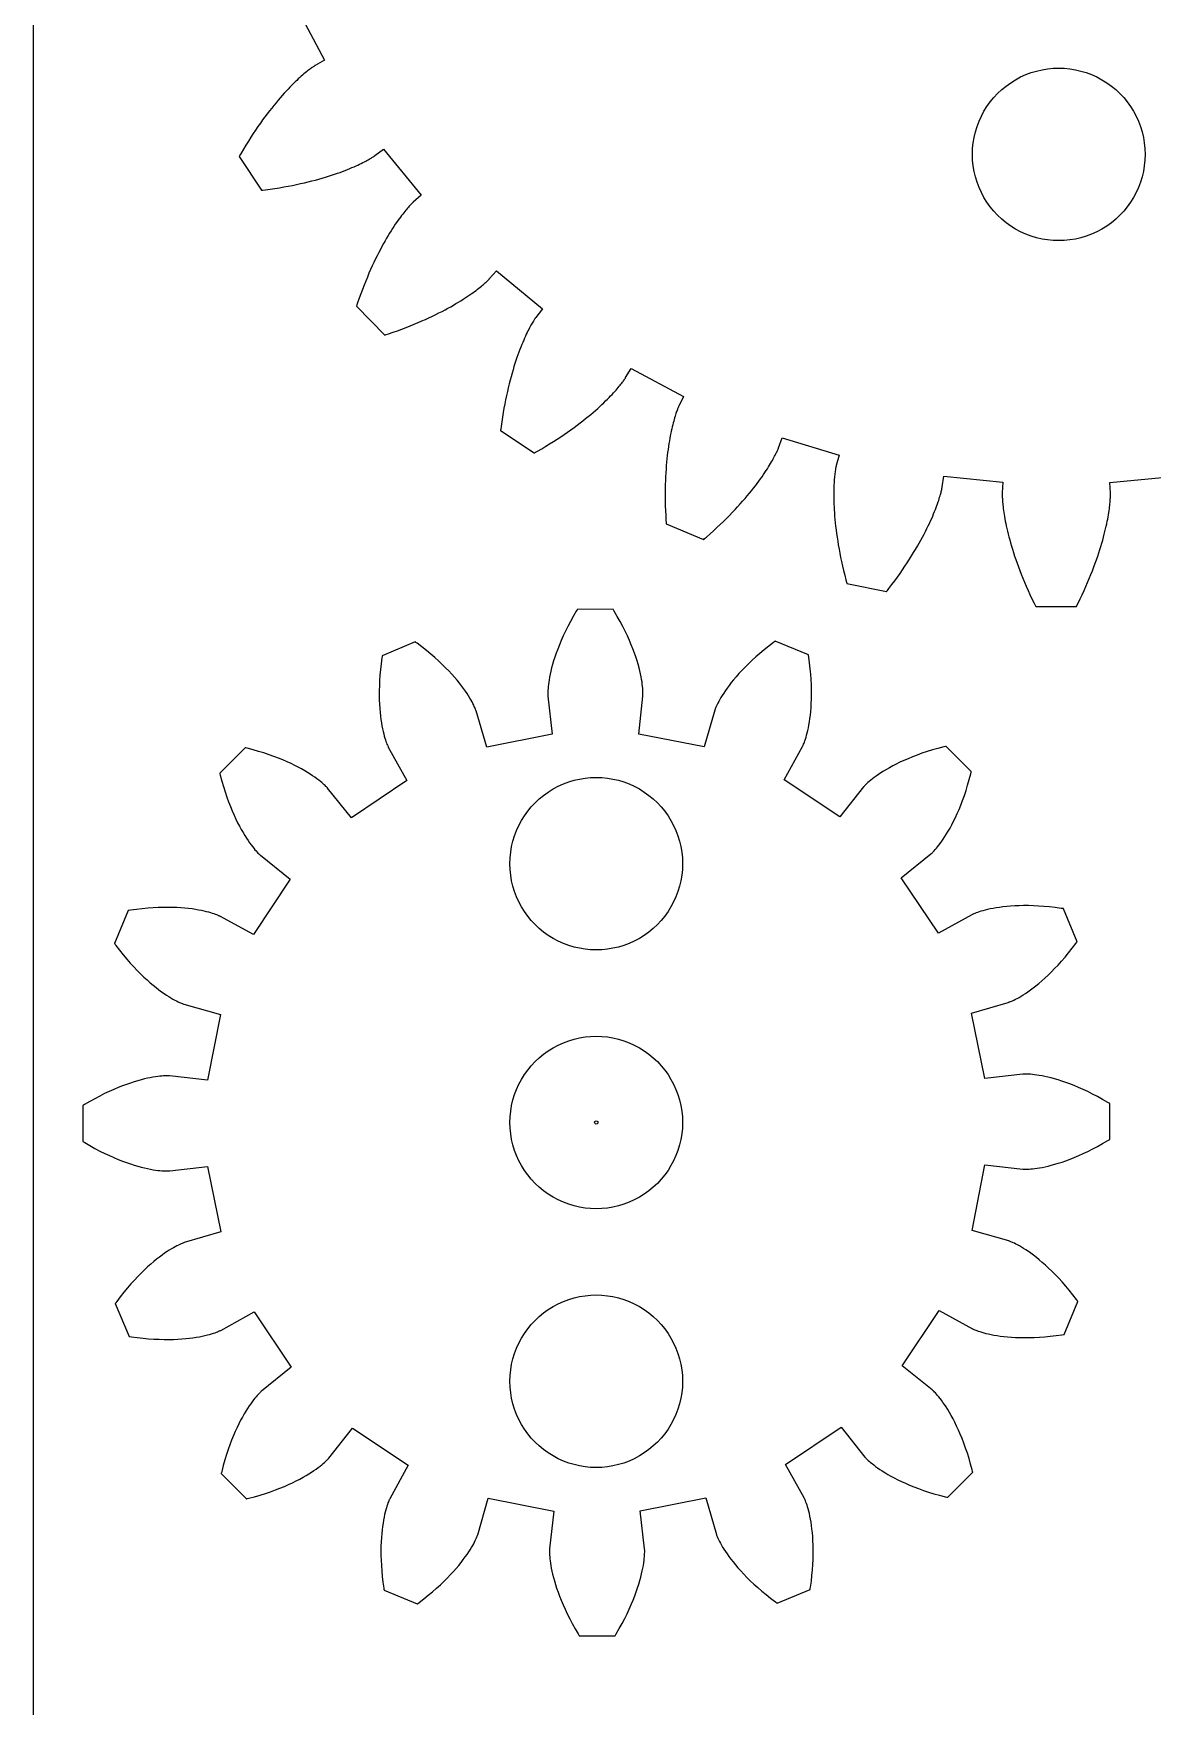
# Model space of a CAD drawing. Extents: x 0 to 209, y 27 to 297.
# Drawn here: x 0.4 to 65.2, y 118.1 to 215 of the extents above; entities that cross this region are included whole.
import ezdxf

# ---------------------------------------------------------------- set-up
doc = ezdxf.new("R2010")
doc.units = 0
for name, color, linetype in [('BoundingBox', 7, 'CONTINUOUS'), ('Centres', 7, 'CONTINUOUS'), ('Circles', 7, 'CONTINUOUS'), ('Gears', 7, 'CONTINUOUS')]:
    doc.layers.add(name, color=color, linetype=linetype)

msp = doc.modelspace()

# ---------------------------------------------------------------- linework, layer by layer
at = {"layer": 'BoundingBox', "color": 7}
msp.add_lwpolyline([(0.350749, 296.646874), (209.200745, 296.646874), (209.200745, 26.79689), (0.350749, 26.79689)], close=True, dxfattribs=at)
at = {"layer": 'Centres', "color": 7}
for points in [[(30.45192, 156.246863), (31.998925, 157.140028), (33.904915, 157.140028), (35.45192, 156.246863)], [(27.951922, 151.916735), (27.951922, 153.703064), (28.904917, 155.353699), (30.45192, 156.246863)], [(35.45192, 156.246863), (36.998926, 155.353699), (37.951921, 153.703064), (37.951921, 151.916735)], [(30.45192, 147.586609), (28.904917, 148.479773), (27.951922, 150.130408), (27.951922, 151.916735)], [(32.855765, 151.916735), (32.855765, 151.951088), (32.874101, 151.982833), (32.903843, 152.00001)], [(32.903843, 151.833462), (32.874093, 151.850634), (32.855765, 151.882384), (32.855765, 151.916735)], [(32.903843, 152.00001), (32.933595, 152.017181), (32.970248, 152.017181), (33, 152.00001)], [(33, 151.833462), (32.970248, 151.816291), (32.933595, 151.816291), (32.903843, 151.833462)], [(33, 152.00001), (33.02975, 151.982838), (33.048075, 151.951088), (33.048075, 151.916735)], [(33.048075, 151.916735), (33.048075, 151.882384), (33.029739, 151.850639), (33, 151.833462)], [(37.951921, 151.916735), (37.951921, 150.130408), (36.998926, 148.479773), (35.45192, 147.586609)], [(35.45192, 147.586609), (33.904915, 146.693444), (31.998925, 146.693444), (30.45192, 147.586609)]]:
    msp.add_open_spline(points, degree=3, dxfattribs=at)
at = {"layer": 'Circles', "color": 7}
for points in [[(57.244215, 212.358527), (58.791218, 213.251692), (60.697211, 213.251692), (62.244213, 212.358527)], [(54.744215, 208.028401), (54.744215, 209.814728), (55.69721, 211.465362), (57.244215, 212.358527)], [(62.244213, 212.358527), (63.791219, 211.465362), (64.744214, 209.814728), (64.744214, 208.028401)], [(57.244215, 203.698273), (55.69721, 204.591437), (54.744215, 206.242072), (54.744215, 208.028401)], [(64.744214, 208.028401), (64.744214, 206.242072), (63.791219, 204.591437), (62.244213, 203.698273)], [(62.244213, 203.698273), (60.697211, 202.805111), (58.791218, 202.805111), (57.244215, 203.698273)], [(30.45192, 171.246862), (31.998925, 172.140027), (33.904915, 172.140027), (35.45192, 171.246862)], [(27.951922, 166.916736), (27.951922, 168.703063), (28.904917, 170.353698), (30.45192, 171.246862)], [(35.45192, 171.246862), (36.998926, 170.353698), (37.951921, 168.703063), (37.951921, 166.916736)], [(30.45192, 162.586608), (28.904917, 163.479772), (27.951922, 165.130407), (27.951922, 166.916736)], [(37.951921, 166.916736), (37.951921, 165.130407), (36.998926, 163.479772), (35.45192, 162.586608)], [(35.45192, 162.586608), (33.904915, 161.693443), (31.998925, 161.693443), (30.45192, 162.586608)], [(30.45192, 141.246861), (31.998925, 142.140026), (33.904915, 142.140026), (35.45192, 141.246861)], [(27.951922, 136.916735), (27.951922, 138.703065), (28.904917, 140.353699), (30.45192, 141.246861)], [(35.45192, 141.246861), (36.998926, 140.353699), (37.951921, 138.703065), (37.951921, 136.916735)], [(30.45192, 132.58661), (28.904917, 133.479772), (27.951922, 135.130406), (27.951922, 136.916735)], [(37.951921, 136.916735), (37.951921, 135.130406), (36.998926, 133.479772), (35.45192, 132.58661)], [(35.45192, 132.58661), (33.904915, 131.693445), (31.998925, 131.693445), (30.45192, 132.58661)]]:
    msp.add_open_spline(points, degree=3, dxfattribs=at)
at = {"layer": 'Gears', "color": 7}
msp.add_lwpolyline([(15.582833, 216.535745), (17.201159, 213.487605), (16.664477, 213.177857), (16.653835, 213.171348), (16.638246, 213.161559), (16.617807, 213.148541), (16.592537, 213.131978), (16.562557, 213.111949), (16.527817, 213.088243), (16.488677, 213.060773), (16.444977, 213.029301), (16.396767, 212.994003), (16.344237, 212.954533), (16.287457, 212.910784), (16.226477, 212.862931), (16.161497, 212.810634), (16.092517, 212.753883), (16.019537, 212.692693), (15.942757, 212.626711), (15.862397, 212.556073), (15.778307, 212.480524), (15.690647, 212.400022), (15.599667, 212.314701), (15.505257, 212.224193), (15.407537, 212.128572), (15.306825, 212.027557), (15.203095, 211.921443), (15.09632, 211.809755), (14.986843, 211.692687), (14.874681, 211.56995), (14.75977, 211.441656), (14.642469, 211.307705), (14.522731, 211.16792), (14.400784, 211.022431), (14.276713, 210.87083), (14.1505, 210.713411), (14.022391, 210.550013), (13.89252, 210.380407), (13.760818, 210.204702), (13.62765, 210.022806), (13.493079, 209.834603), (13.357222, 209.640161), (13.220028, 209.439294), (13.081728, 209.232142), (12.942635, 209.018422), (12.802501, 208.798296), (12.661753, 208.571556), (12.520509, 208.338268), (12.37865, 208.098362), (12.30761, 207.975826), (12.27206, 207.914085), (12.269864, 207.910275), (12.268673, 207.908159), (12.268462, 207.907629), (13.56839, 205.950459), (13.568867, 205.950427), (13.571168, 205.950684), (13.575568, 205.951213), (13.646408, 205.960024), (13.786813, 205.977936), (14.062884, 206.015615), (14.332731, 206.055356), (14.596284, 206.097276), (14.853511, 206.140895), (15.104463, 206.186396), (15.349042, 206.233407), (15.587364, 206.281998), (15.81933, 206.331805), (16.045054, 206.382907), (16.264311, 206.435168), (16.477227, 206.488346), (16.683939, 206.542226), (16.884315, 206.597026), (17.078386, 206.652166), (17.266138, 206.707948), (17.447606, 206.763756), (17.622886, 206.819967), (17.79188, 206.876217), (17.954608, 206.932206), (18.111299, 206.988086), (18.261721, 207.043707), (18.405959, 207.098655), (18.544178, 207.153186), (18.676165, 207.206875), (18.802215, 207.259736), (18.922214, 207.311695), (19.036294, 207.362537), (19.144408, 207.412075), (19.246552, 207.460306), (19.342972, 207.507066), (19.433452, 207.552225), (19.518223, 207.595635), (19.597282, 207.637276), (19.670773, 207.676926), (19.738582, 207.714526), (19.800772, 207.749935), (19.857413, 207.783066), (19.908743, 207.813747), (19.954652, 207.841907), (19.995282, 207.867333), (20.030552, 207.890114), (20.060663, 207.909931), (20.085732, 207.926838), (20.105711, 207.940649), (20.120741, 207.951153), (20.130761, 207.958456), (20.6244, 208.333024), (22.806252, 205.65929), (22.340303, 205.250758), (22.331104, 205.24245), (22.317745, 205.229856), (22.300256, 205.213055), (22.278695, 205.191914), (22.253136, 205.166329), (22.223876, 205.136309), (22.190676, 205.101728), (22.153967, 205.06238), (22.113566, 205.0183), (22.069726, 204.969328), (22.022627, 204.91543), (21.972156, 204.856528), (21.918596, 204.79264), (21.861976, 204.72347), (21.802406, 204.64909), (21.740006, 204.569559), (21.674966, 204.48454), (21.607106, 204.394079), (21.536916, 204.298139), (21.464326, 204.196549), (21.389346, 204.089308), (21.312207, 203.976548), (21.233106, 203.857906), (21.152046, 203.733417), (21.069136, 203.603118), (20.984626, 203.466857), (20.898456, 203.32475), (20.810816, 203.176451), (20.721936, 203.02209), (20.631756, 202.861782), (20.540646, 202.695142), (20.448367, 202.522324), (20.355386, 202.343294), (20.261596, 202.158003), (20.167356, 201.966334), (20.072487, 201.768354), (19.977346, 201.563953), (19.882056, 201.353202), (19.786666, 201.135981), (19.691376, 200.912252), (19.596176, 200.682001), (19.501366, 200.445263), (19.406946, 200.202021), (19.313096, 199.952233), (19.219986, 199.695852), (19.127807, 199.432843), (19.081987, 199.298881), (19.059285, 199.231283), (19.057777, 199.227288), (19.057142, 199.225171), (19.056996, 199.224642), (20.71371, 197.558651), (20.714239, 197.558802), (20.71633, 197.559331), (20.720629, 197.560389), (20.788339, 197.582799), (20.922445, 197.6278), (21.186043, 197.718599), (21.442894, 197.810299), (21.693179, 197.902699), (21.937027, 197.9957), (22.174148, 198.089299), (22.404964, 198.1832), (22.62925, 198.277299), (22.846955, 198.371398), (23.058262, 198.4655), (23.263169, 198.559599), (23.46176, 198.653198), (23.653855, 198.7464), (23.839701, 198.839099), (24.019363, 198.9311), (24.192612, 199.022299), (24.359695, 199.112599), (24.520613, 199.201898), (24.675383, 199.289999), (24.824185, 199.376799), (24.96679, 199.462098), (25.103494, 199.546), (25.2342, 199.6281), (25.359202, 199.708398), (25.478273, 199.7869), (25.591476, 199.863299), (25.699061, 199.937599), (25.801028, 200.009698), (25.89732, 200.079498), (25.988199, 200.146699), (26.073548, 200.211398), (26.153598, 200.2733), (26.228179, 200.3325), (26.297598, 200.388698), (26.36194, 200.4419), (26.421108, 200.492099), (26.475219, 200.538899), (26.524299, 200.5825), (26.56867, 200.6226), (26.608209, 200.6592), (26.642991, 200.692098), (26.673201, 200.7213), (26.698892, 200.7467), (26.720139, 200.768105), (26.737125, 200.785514), (26.749772, 200.798823), (26.758186, 200.807819), (27.169332, 201.271649), (29.830951, 199.074891), (29.453522, 198.583329), (29.44622, 198.573328), (29.43561, 198.558326), (29.421746, 198.538429), (29.404627, 198.513532), (29.384651, 198.483534), (29.361739, 198.448333), (29.336047, 198.407834), (29.307597, 198.362132), (29.276627, 198.310933), (29.243255, 198.254433), (29.207547, 198.192434), (29.169556, 198.124833), (29.129477, 198.051633), (29.087416, 197.972832), (29.043506, 197.888232), (28.997865, 197.797932), (28.950497, 197.701833), (28.901747, 197.599952), (28.851577, 197.492052), (28.800155, 197.378393), (28.747567, 197.258552), (28.693967, 197.132793), (28.639537, 197.001052), (28.584337, 196.863223), (28.528375, 196.719292), (28.472016, 196.569194), (28.415266, 196.412894), (28.358285, 196.250352), (28.301196, 196.081654), (28.244006, 195.906783), (28.187065, 195.725644), (28.130336, 195.538052), (28.074086, 195.344324), (28.018277, 195.144283), (27.963196, 194.937942), (27.908845, 194.725302), (27.855296, 194.506253), (27.802956, 194.280892), (27.751826, 194.049183), (27.702015, 193.811204), (27.653596, 193.566863), (27.606667, 193.316203), (27.561606, 193.059144), (27.518286, 192.795902), (27.477006, 192.526194), (27.437866, 192.250392), (27.419107, 192.110062), (27.410005, 192.039263), (27.409476, 192.035267), (27.409211, 192.033151), (27.409182, 192.032621), (29.35918, 190.721852), (29.359709, 190.721942), (29.361561, 190.723), (29.365451, 190.725117), (29.427482, 190.760216), (29.550294, 190.830617), (29.791078, 190.971036), (30.025184, 191.111125), (30.25263, 191.250577), (30.4736, 191.389356), (30.687976, 191.527376), (30.896004, 191.664486), (31.097638, 191.800505), (31.292763, 191.935366), (31.481739, 192.068967), (31.664405, 192.201066), (31.840757, 192.331667), (32.011046, 192.460606), (32.175273, 192.587855), (32.333335, 192.713106), (32.485534, 192.836325), (32.631864, 192.957557), (32.772165, 193.076516), (32.906864, 193.193015), (33.03583, 193.307275), (33.159097, 193.418697), (33.276765, 193.527655), (33.389091, 193.633697), (33.495835, 193.736967), (33.597371, 193.837077), (33.693452, 193.934177), (33.784511, 194.028077), (33.8705, 194.118575), (33.951421, 194.205777), (34.027322, 194.289377), (34.098402, 194.369477), (34.164791, 194.445775), (34.226481, 194.518377), (34.2836, 194.587176), (34.33622, 194.651877), (34.384462, 194.712575), (34.42839, 194.769077), (34.468181, 194.821377), (34.503781, 194.869177), (34.535441, 194.912876), (34.563161, 194.951976), (34.587053, 194.986575), (34.607373, 195.016476), (34.623989, 195.041691), (34.637112, 195.06209), (34.647008, 195.077595), (34.65341, 195.088204), (34.96619, 195.623266), (38.005213, 193.988014), (37.730946, 193.432265), (37.725839, 193.421073), (37.718246, 193.404272), (37.708456, 193.381967), (37.696656, 193.354168), (37.682898, 193.320867), (37.667261, 193.281767), (37.649957, 193.237169), (37.631039, 193.186869), (37.61064, 193.130669), (37.588838, 193.068568), (37.565899, 193.000867), (37.541848, 192.927167), (37.516845, 192.847668), (37.490969, 192.761969), (37.464407, 192.670667), (37.437277, 192.573168), (37.409607, 192.469697), (37.381587, 192.360218), (37.353388, 192.244688), (37.325207, 192.123038), (37.296968, 191.995418), (37.268917, 191.861637), (37.241157, 191.721757), (37.213889, 191.575757), (37.187227, 191.423688), (37.161219, 191.265428), (37.13611, 191.101127), (37.111847, 190.930587), (37.088776, 190.754017), (37.066842, 190.571227), (37.046337, 190.382537), (37.027313, 190.187547), (37.009798, 189.986527), (36.994214, 189.779477), (36.980376, 189.566348), (36.968628, 189.347119), (36.958918, 189.121919), (36.95151, 188.890689), (36.946509, 188.653379), (36.944128, 188.410359), (36.944292, 188.161198), (36.947202, 187.906169), (36.952997, 187.645327), (36.961993, 187.378677), (36.974111, 187.106178), (36.989404, 186.827889), (36.998399, 186.686588), (37.003294, 186.615288), (37.003559, 186.611293), (37.003755, 186.609176), (37.003905, 186.608647), (39.171991, 185.703476), (39.17252, 185.703741), (39.174372, 185.705857), (39.17768, 185.708847), (39.231729, 185.755448), (39.338433, 185.848446), (39.54712, 186.033136), (39.749333, 186.216056), (39.945254, 186.397198), (40.134881, 186.576527), (40.318296, 186.753657), (40.495551, 186.928767), (40.666728, 187.101426), (40.831876, 187.271836), (40.991012, 187.439706), (41.144497, 187.604907), (41.292037, 187.767456), (41.43388, 187.927167), (41.570087, 188.083937), (41.70073, 188.237647), (41.825987, 188.388256), (41.945743, 188.535676), (42.06031, 188.679657), (42.169511, 188.820236), (42.273707, 188.957316), (42.372896, 189.090897), (42.467165, 189.220577), (42.556557, 189.346516), (42.641136, 189.468616), (42.721046, 189.586646), (42.796566, 189.700626), (42.867477, 189.810407), (42.934075, 189.916016), (42.996427, 190.017356), (43.054595, 190.114257), (43.108716, 190.206557), (43.158947, 190.294457), (43.205196, 190.377557), (43.247866, 190.456057), (43.286915, 190.529756), (43.322396, 190.598858), (43.354376, 190.662858), (43.383205, 190.721857), (43.40879, 190.775657), (43.431412, 190.824558), (43.450912, 190.868256), (43.467634, 190.906756), (43.48171, 190.940056), (43.49314, 190.967957), (43.502135, 190.990446), (43.508538, 191.007538), (43.51293, 191.019233), (43.715236, 191.604944), (47.01495, 190.593992), (46.854427, 189.995412), (46.851438, 189.98332), (46.847231, 189.965408), (46.842124, 189.941622), (46.835933, 189.912121), (46.828842, 189.87672), (46.821037, 189.835421), (46.812835, 189.788222), (46.80413, 189.735022), (46.795134, 189.675922), (46.785927, 189.610821), (46.776534, 189.539921), (46.767432, 189.462821), (46.758331, 189.379822), (46.749732, 189.291022), (46.741345, 189.196121), (46.733645, 189.095201), (46.72674, 188.988291), (46.720628, 188.875441), (46.715521, 188.75672), (46.711632, 188.631961), (46.708827, 188.501172), (46.707504, 188.364412), (46.707692, 188.221881), (46.70928, 188.073341), (46.712772, 187.91898), (46.718064, 187.758802), (46.725366, 187.592572), (46.734865, 187.420741), (46.746665, 187.243041), (46.760873, 187.059561), (46.777622, 186.87037), (46.796883, 186.67546), (46.819108, 186.474922), (46.844085, 186.26879), (46.872197, 186.056991), (46.903296, 185.839742), (46.937755, 185.61692), (46.975675, 185.38864), (47.016995, 185.154981), (47.062057, 184.91615), (47.110777, 184.671802), (47.163535, 184.422292), (47.220227, 184.167551), (47.280886, 183.907791), (47.345947, 183.642771), (47.415326, 183.37292), (47.451756, 183.23616), (47.470277, 183.167262), (47.4716, 183.163267), (47.472129, 183.16115), (47.472394, 183.160621), (49.775594, 182.695812), (49.775806, 182.696341), (49.777393, 182.698457), (49.780092, 182.702453), (49.824031, 182.758653), (49.910571, 182.870733), (50.079235, 183.092501), (50.241838, 183.311531), (50.398643, 183.527373), (50.549702, 183.740212), (50.695032, 183.949744), (50.834748, 184.156034), (50.968865, 184.358781), (51.097614, 184.558142), (51.221013, 184.753802), (51.339176, 184.945823), (51.452232, 185.133981), (51.560188, 185.318282), (51.663103, 185.498612), (51.761342, 185.674872), (51.854722, 185.847102), (51.943452, 186.014973), (52.027751, 186.178601), (52.107452, 186.337743), (52.1829, 186.492612), (52.254192, 186.642784), (52.321182, 186.788482), (52.384373, 186.929402), (52.443581, 187.065583), (52.498911, 187.197073), (52.550571, 187.323551), (52.598791, 187.445143), (52.643521, 187.561663), (52.68487, 187.673182), (52.723103, 187.779542), (52.758202, 187.880732), (52.790241, 187.976633), (52.819443, 188.067332), (52.846002, 188.152533), (52.869788, 188.232533), (52.89114, 188.307031), (52.910137, 188.376032), (52.926805, 188.439532), (52.94149, 188.497531), (52.954005, 188.549932), (52.96472, 188.596533), (52.973531, 188.637732), (52.980833, 188.673032), (52.986628, 188.702634), (52.99102, 188.726526), (52.99401, 188.744438), (52.996126, 188.756741), (53.080285, 189.370691), (56.513793, 189.022909), (56.473095, 188.404581), (56.472566, 188.392092), (56.472037, 188.373783), (56.471508, 188.349494), (56.471243, 188.319295), (56.471254, 188.283293), (56.471783, 188.241394), (56.472841, 188.193393), (56.474693, 188.139593), (56.477339, 188.079794), (56.481043, 188.014294), (56.485753, 187.942793), (56.491653, 187.865593), (56.498956, 187.782394), (56.507846, 187.693394), (56.518297, 187.598694), (56.530468, 187.498184), (56.54449, 187.392044), (56.560577, 187.280213), (56.578728, 187.162703), (56.599233, 187.039524), (56.62204, 186.910793), (56.647308, 186.776465), (56.675269, 186.636653), (56.705997, 186.491265), (56.739467, 186.340585), (56.775998, 186.184343), (56.815678, 186.022894), (56.858577, 185.856125), (56.904747, 185.684225), (56.954439, 185.507004), (57.007699, 185.324675), (57.064749, 185.137363), (57.125539, 184.944863), (57.190288, 184.747634), (57.259127, 184.545424), (57.332107, 184.338435), (57.409408, 184.126604), (57.49108, 183.910114), (57.577159, 183.689134), (57.667969, 183.463405), (57.763429, 183.233344), (57.863825, 182.998934), (57.969049, 182.760145), (58.079373, 182.517263), (58.194821, 182.270004), (58.315535, 182.018923), (58.377884, 181.891775), (58.409554, 181.827872), (58.411671, 181.823877), (58.412729, 181.821761), (58.412928, 181.821496), (60.762576, 181.814485), (60.762788, 181.815014), (60.763846, 181.81713), (60.765698, 181.821126), (60.797808, 181.884925), (60.860898, 182.011734), (60.982923, 182.262186), (61.099798, 182.508606), (61.211452, 182.751086), (61.318042, 182.989126), (61.419658, 183.223076), (61.516498, 183.452586), (61.608507, 183.677776), (61.695867, 183.898316), (61.778698, 184.114246), (61.857117, 184.325656), (61.931267, 184.532295), (62.001199, 184.734074), (62.067138, 184.931096), (62.128937, 185.123136), (62.187058, 185.310165), (62.241327, 185.492206), (62.291997, 185.669125), (62.339127, 185.840784), (62.382948, 186.007334), (62.423469, 186.168476), (62.460867, 186.324445), (62.495269, 186.475025), (62.526677, 186.620204), (62.555448, 186.759904), (62.581457, 186.894035), (62.605005, 187.022636), (62.626118, 187.145675), (62.644957, 187.263155), (62.661572, 187.374915), (62.676283, 187.480994), (62.689116, 187.581385), (62.700096, 187.675984), (62.709409, 187.764985), (62.717108, 187.847985), (62.723511, 187.925285), (62.728618, 187.996686), (62.732613, 188.062186), (62.735523, 188.121884), (62.73764, 188.175684), (62.738963, 188.223685), (62.739757, 188.265585), (62.740021, 188.301586), (62.739831, 188.331685), (62.739566, 188.35608), (62.739037, 188.374283), (62.738508, 188.386692), (62.701196, 189.005233), (66.136599, 189.334073)], dxfattribs=at)
msp.add_lwpolyline([(52.815395, 141.022325), (54.754404, 139.958825), (54.76811, 139.951813), (54.79261, 139.939907), (54.828109, 139.923714), (54.874808, 139.903527), (54.932908, 139.879926), (55.002509, 139.853425), (55.083908, 139.824424), (55.177108, 139.793526), (55.282269, 139.761025), (55.39953, 139.727724), (55.528909, 139.694024), (55.670558, 139.660324), (55.824419, 139.627225), (55.99058, 139.595324), (56.169049, 139.565024), (56.35993, 139.536925), (56.56317, 139.511631), (56.778538, 139.489539), (57.006149, 139.471441), (57.246009, 139.457736), (57.497869, 139.44874), (57.761719, 139.444745), (58.03751, 139.446861), (58.324909, 139.454852), (58.623938, 139.469959), (58.934369, 139.49237), (59.255948, 139.52267), (59.588609, 139.561368), (59.932099, 139.608868), (60.019599, 139.622283), (60.041507, 139.626278), (60.052619, 139.627336), (60.05762, 139.62813), (60.06061, 139.628395), (60.061668, 139.628659), (60.062197, 139.628879), (60.851616, 141.54547), (60.851566, 141.545999), (60.850772, 141.547058), (60.848655, 141.549174), (60.845666, 141.553169), (60.838654, 141.562165), (60.825451, 141.580051), (60.772752, 141.651251), (60.562511, 141.926801), (60.353652, 142.188611), (60.14657, 142.436632), (59.942053, 142.671161), (59.740422, 142.892511), (59.542191, 143.100821), (59.347791, 143.296303), (59.157722, 143.479312), (58.972273, 143.650133), (58.792171, 143.808973), (58.617562, 143.95634), (58.44908, 144.092352), (58.287002, 144.21746), (58.131803, 144.332011), (57.983792, 144.436302), (57.843333, 144.5307), (57.710922, 144.615502), (57.586761, 144.691501), (57.471082, 144.758702), (57.364442, 144.817601), (57.266941, 144.868602), (57.178943, 144.912301), (57.100743, 144.949001), (57.032641, 144.979201), (56.974743, 145.00341), (56.92744, 145.021905), (56.890743, 145.035398), (56.864946, 145.043389), (56.850341, 145.048389), (54.724832, 145.659079), (55.471552, 149.452088), (57.669991, 149.211497), (57.685284, 149.210439), (57.712483, 149.208322), (57.751583, 149.207264), (57.802383, 149.20647), (57.865185, 149.207264), (57.939683, 149.20938), (58.025982, 149.213376), (58.123884, 149.220361), (58.233503, 149.230653), (58.354584, 149.244755), (58.487014, 149.263064), (58.630635, 149.286162), (58.785474, 149.314563), (58.951193, 149.348763), (59.127684, 149.389162), (59.314784, 149.436261), (59.512113, 149.490662), (59.719615, 149.552661), (59.937023, 149.622763), (60.163993, 149.701561), (60.400195, 149.789461), (60.645445, 149.886661), (60.899492, 149.993873), (61.161925, 150.111411), (61.432403, 150.239782), (61.710644, 150.379281), (61.996204, 150.530461), (62.288724, 150.693513), (62.587804, 150.868813), (62.663504, 150.914713), (62.682501, 150.926301), (62.692502, 150.931302), (62.697503, 150.934292), (62.69962, 150.936408), (62.700678, 150.936938), (62.700868, 150.937202), (62.696873, 153.010022), (62.696654, 153.010551), (62.695595, 153.01108), (62.693479, 153.012139), (62.688478, 153.015128), (62.678477, 153.021135), (62.65948, 153.032644), (62.583579, 153.078044), (62.283819, 153.252264), (61.990579, 153.414155), (61.704519, 153.564105), (61.425778, 153.702654), (61.15472, 153.829894), (60.891849, 153.946472), (60.63746, 154.052703), (60.391749, 154.149204), (60.155209, 154.236003), (59.927868, 154.314002), (59.710259, 154.383204), (59.502588, 154.444503), (59.30505, 154.498004), (59.117698, 154.544304), (58.941068, 154.584004), (58.775198, 154.617403), (58.62025, 154.645303), (58.47647, 154.667899), (58.343998, 154.685705), (58.222899, 154.699119), (58.113329, 154.709121), (58.01523, 154.715127), (57.928928, 154.719122), (57.854429, 154.721239), (57.791728, 154.721503), (57.740828, 154.720445), (57.701828, 154.718328), (57.674629, 154.716211), (57.659336, 154.715153), (55.461808, 154.466074), (54.700257, 158.256014), (56.823417, 158.875104), (56.838022, 158.880105), (56.863713, 158.889101), (56.900315, 158.902806), (56.947514, 158.921512), (57.005413, 158.945907), (57.073414, 158.976307), (57.151413, 159.013307), (57.239315, 159.057407), (57.336515, 159.108805), (57.443034, 159.168207), (57.558395, 159.235805), (57.682254, 159.312207), (57.814514, 159.397606), (57.954534, 159.492507), (58.102153, 159.597427), (58.256855, 159.712505), (58.418473, 159.838267), (58.586375, 159.974906), (58.760323, 160.122877), (58.939925, 160.282537), (59.124665, 160.454005), (59.314003, 160.637745), (59.507673, 160.834048), (59.705134, 161.043047), (59.905884, 161.265186), (60.109515, 161.500536), (60.315425, 161.749416), (60.523273, 162.012018), (60.732543, 162.288475), (60.785044, 162.359677), (60.798141, 162.377669), (60.805153, 162.386665), (60.808142, 162.391665), (60.810259, 162.393782), (60.811053, 162.39484), (60.811132, 162.39537), (60.014191, 164.308709), (60.013662, 164.308974), (60.012604, 164.309143), (60.009614, 164.309672), (60.003608, 164.310466), (59.992601, 164.312583), (59.970588, 164.315573), (59.88299, 164.328273), (59.539399, 164.374474), (59.206548, 164.411873), (58.884809, 164.440975), (58.574329, 164.462485), (58.275339, 164.476376), (57.98788, 164.483387), (57.712068, 164.484181), (57.448289, 164.47918), (57.1964, 164.468888), (56.956698, 164.453886), (56.729148, 164.434598), (56.513778, 164.411712), (56.310718, 164.385597), (56.120038, 164.356797), (55.941598, 164.325796), (55.775598, 164.293197), (55.621809, 164.259597), (55.48036, 164.225297), (55.351, 164.191097), (55.23397, 164.157397), (55.128938, 164.124596), (55.035839, 164.093296), (54.95444, 164.063996), (54.884939, 164.037197), (54.82694, 164.013305), (54.780339, 163.992905), (54.744739, 163.976501), (54.720344, 163.964516), (54.706639, 163.957504), (52.771789, 162.886436), (50.617808, 166.096324), (52.342378, 167.480825), (52.354073, 167.490827), (52.374472, 167.508924), (52.403071, 167.535425), (52.43957, 167.570826), (52.48357, 167.615625), (52.534672, 167.669825), (52.592571, 167.733825), (52.65687, 167.808126), (52.727072, 167.892924), (52.802671, 167.988426), (52.883372, 168.095066), (52.96857, 168.213076), (53.058071, 168.342645), (53.151172, 168.483985), (53.247372, 168.637335), (53.346371, 168.802895), (53.447572, 168.980804), (53.550442, 169.171386), (53.65456, 169.374705), (53.75923, 169.590846), (53.864272, 169.820065), (53.96893, 170.062315), (54.072782, 170.317685), (54.175181, 170.586364), (54.275612, 170.868505), (54.373711, 171.163825), (54.468612, 171.472515), (54.560211, 171.794666), (54.647711, 172.130224), (54.668904, 172.216224), (54.673905, 172.237735), (54.676895, 172.24853), (54.677953, 172.254536), (54.678747, 172.257526), (54.679011, 172.258584), (54.678969, 172.259113), (53.210309, 173.721883), (53.210045, 173.722071), (53.208986, 173.721542), (53.205996, 173.720748), (53.200996, 173.718631), (53.190201, 173.716515), (53.168611, 173.711514), (53.082709, 173.689924), (52.747601, 173.601024), (52.42578, 173.508325), (52.117509, 173.412024), (51.82244, 173.312824), (51.540849, 173.211224), (51.272559, 173.107754), (51.01754, 173.002894), (50.77569, 172.897293), (50.546979, 172.791434), (50.33118, 172.685735), (50.12826, 172.580955), (49.938181, 172.477304), (49.760529, 172.375413), (49.595349, 172.275914), (49.442359, 172.179114), (49.301379, 172.085515), (49.17226, 171.995615), (49.05462, 171.909815), (48.948279, 171.828715), (48.852979, 171.752613), (48.768381, 171.682115), (48.69438, 171.617514), (48.63048, 171.559414), (48.576479, 171.508014), (48.531978, 171.463815), (48.49668, 171.427215), (48.47018, 171.398513), (48.452188, 171.378114), (48.442187, 171.366314), (47.064377, 169.636343), (43.846028, 171.777685), (44.909528, 173.716705), (44.916513, 173.73049), (44.92842, 173.75499), (44.944533, 173.790492), (44.96472, 173.837191), (44.988321, 173.895291), (45.014922, 173.964892), (45.043923, 174.046392), (45.074821, 174.139591), (45.107323, 174.24475), (45.140523, 174.362011), (45.174223, 174.4914), (45.207822, 174.633042), (45.240922, 174.7869), (45.272722, 174.953071), (45.303022, 175.131541), (45.331023, 175.322411), (45.356317, 175.525662), (45.378516, 175.741032), (45.396825, 175.968632), (45.410927, 176.208461), (45.419923, 176.460331), (45.423918, 176.724182), (45.421801, 176.99997), (45.413811, 177.287371), (45.398703, 177.58639), (45.376293, 177.896841), (45.345993, 178.218411), (45.307292, 178.551082), (45.259892, 178.894551), (45.246504, 178.981951), (45.243515, 179.003858), (45.241398, 179.014971), (45.24034, 179.019971), (45.240075, 179.022961), (45.23981, 179.024019), (45.239591, 179.024549), (43.32301, 179.813957), (43.322481, 179.813928), (43.321422, 179.813134), (43.319306, 179.811017), (43.314305, 179.807022), (43.305309, 179.800011), (43.287318, 179.786702), (43.216219, 179.734002), (42.940679, 179.523772), (42.678858, 179.314902), (42.430838, 179.107824), (42.196308, 178.903314), (41.974958, 178.701672), (41.766659, 178.503444), (41.571159, 178.309044), (41.388149, 178.118983), (41.217339, 177.933534), (41.058499, 177.753432), (40.911129, 177.578823), (40.77512, 177.410342), (40.650009, 177.248263), (40.535458, 177.093064), (40.431188, 176.945043), (40.336788, 176.804583), (40.251888, 176.672173), (40.17599, 176.548012), (40.108788, 176.432333), (40.049889, 176.325703), (39.998788, 176.228202), (39.955089, 176.140204), (39.918389, 176.061903), (39.888189, 175.993802), (39.86398, 175.935903), (39.84538, 175.888604), (39.831886, 175.852004), (39.82289, 175.826207), (39.817889, 175.811523), (39.207199, 173.686), (35.414188, 174.43271), (35.654779, 176.631152), (35.655837, 176.64655), (35.657954, 176.673752), (35.659012, 176.712852), (35.659806, 176.763552), (35.659542, 176.826351), (35.657425, 176.900852), (35.65343, 176.987151), (35.646418, 177.085052), (35.636126, 177.194682), (35.621918, 177.315761), (35.603609, 177.44819), (35.580511, 177.591811), (35.55211, 177.74664), (35.51791, 177.912362), (35.477611, 178.088842), (35.43051, 178.275952), (35.376112, 178.473281), (35.314112, 178.680791), (35.244011, 178.898192), (35.16521, 179.125162), (35.07731, 179.361361), (34.98011, 179.606621), (34.872901, 179.86065), (34.75536, 180.123091), (34.626992, 180.393572), (34.48749, 180.671813), (34.33631, 180.957372), (34.17325, 181.249882), (33.997961, 181.548973), (33.952161, 181.624672), (33.940573, 181.64367), (33.934567, 181.652665), (33.931577, 181.657666), (33.930519, 181.659783), (33.929725, 181.660841), (33.92946, 181.661039), (31.856638, 181.657044), (31.856109, 181.656814), (31.855579, 181.655756), (31.854521, 181.653639), (31.851531, 181.648638), (31.845525, 181.638637), (31.834016, 181.61964), (31.788616, 181.543739), (31.614396, 181.243979), (31.452505, 180.950739), (31.302545, 180.664679), (31.163996, 180.385938), (31.036755, 180.114878), (30.920185, 179.852009), (30.814005, 179.59762), (30.717604, 179.35191), (30.630905, 179.115369), (30.553004, 178.888029), (30.483704, 178.670409), (30.422506, 178.46274), (30.368904, 178.265189), (30.322605, 178.077859), (30.282904, 177.901218), (30.249405, 177.735348), (30.221605, 177.580408), (30.19901, 177.43662), (30.181098, 177.304159), (30.167498, 177.18307), (30.157497, 177.07349), (30.150485, 176.975488), (30.14649, 176.889189), (30.144373, 176.814688), (30.144109, 176.751889), (30.144903, 176.700988), (30.147019, 176.662089), (30.149136, 176.63489), (30.150194, 176.619597), (30.399262, 174.422058), (26.609323, 173.660516), (25.990232, 175.783678), (25.985232, 175.798283), (25.976236, 175.823974), (25.96253, 175.860674), (25.943824, 175.907974), (25.91943, 175.965875), (25.889029, 176.033873), (25.851929, 176.111875), (25.807831, 176.199775), (25.756431, 176.296975), (25.697032, 176.403504), (25.629531, 176.518854), (25.55313, 176.642724), (25.46773, 176.774974), (25.37283, 176.915004), (25.267909, 177.062623), (25.152839, 177.217325), (25.02707, 177.378943), (24.89042, 177.546845), (24.742449, 177.720793), (24.5828, 177.900395), (24.411321, 178.085135), (24.227591, 178.274473), (24.031292, 178.468135), (23.822289, 178.665615), (23.60015, 178.866354), (23.364801, 179.069975), (23.115921, 179.275895), (22.853322, 179.483744), (22.576851, 179.693013), (22.505651, 179.745615), (22.48766, 179.758712), (22.478664, 179.764718), (22.473663, 179.767708), (22.471546, 179.768766), (22.470488, 179.76956), (22.469959, 179.769631), (20.556609, 178.972701), (20.556344, 178.972172), (20.556193, 178.971113), (20.555664, 178.968124), (20.554606, 178.962117), (20.552489, 178.951111), (20.549499, 178.929018), (20.536402, 178.841417), (20.490204, 178.497837), (20.452802, 178.164978), (20.423804, 177.843237), (20.402611, 177.532748), (20.38872, 177.233748), (20.381709, 176.946278), (20.380915, 176.670479), (20.385915, 176.406698), (20.396208, 176.154809), (20.41121, 175.915107), (20.430524, 175.687549), (20.453437, 175.472179), (20.479525, 175.269119), (20.508325, 175.078439), (20.539323, 174.900009), (20.571825, 174.733999), (20.605424, 174.580207), (20.639624, 174.438758), (20.673824, 174.309409), (20.707524, 174.192378), (20.740325, 174.087339), (20.771625, 173.994237), (20.800925, 173.912838), (20.827725, 173.843438), (20.851616, 173.785439), (20.87191, 173.738838), (20.888314, 173.703339), (20.9003, 173.678944), (20.907311, 173.665344), (21.978382, 171.730494), (18.768501, 169.576513), (17.38399, 171.301083), (17.373988, 171.312778), (17.355888, 171.333177), (17.329288, 171.361779), (17.293888, 171.398177), (17.249088, 171.442178), (17.194888, 171.493279), (17.130788, 171.551178), (17.056488, 171.615379), (16.971688, 171.685578), (16.876188, 171.761278), (16.769548, 171.841979), (16.651538, 171.927278), (16.521968, 172.016779), (16.380628, 172.109777), (16.227268, 172.205979), (16.061708, 172.304878), (15.883798, 172.406049), (15.693218, 172.508898), (15.489898, 172.613017), (15.273758, 172.717718), (15.044538, 172.822707), (14.802288, 172.927398), (14.546918, 173.031278), (14.278238, 173.133659), (13.996088, 173.234047), (13.700778, 173.332247), (13.392078, 173.427148), (13.069938, 173.518749), (12.734378, 173.606247), (12.648378, 173.62744), (12.626778, 173.632441), (12.615977, 173.635431), (12.610977, 173.636489), (12.607976, 173.637283), (12.606971, 173.637547), (12.606495, 173.637497), (11.143726, 172.168848), (11.143536, 172.168583), (11.143985, 172.167525), (11.144647, 172.164535), (11.145652, 172.159534), (11.148653, 172.148739), (11.153653, 172.127149), (11.175153, 172.04125), (11.263953, 171.706139), (11.356653, 171.384329), (11.452953, 171.07606), (11.552153, 170.780989), (11.653753, 170.49939), (11.757223, 170.231111), (11.862083, 169.97609), (11.967683, 169.734239), (12.073543, 169.505531), (12.179243, 169.289729), (12.284012, 169.08682), (12.387672, 168.89673), (12.489562, 168.719089), (12.589062, 168.553899), (12.685862, 168.400901), (12.779462, 168.25992), (12.869362, 168.130809), (12.955162, 168.01317), (13.036262, 167.90682), (13.112262, 167.81152), (13.182862, 167.72692), (13.247462, 167.652918), (13.305562, 167.589019), (13.356962, 167.53502), (13.401162, 167.49052), (13.437762, 167.455219), (13.466562, 167.428718), (13.486861, 167.410832), (13.498661, 167.400831), (15.228622, 166.023029), (13.087283, 162.804669), (11.148263, 163.86817), (11.134563, 163.875182), (11.110063, 163.887088), (11.074562, 163.90328), (11.027862, 163.923495), (10.969763, 163.947095), (10.900163, 163.973596), (10.818762, 164.002597), (10.725562, 164.033498), (10.620413, 164.065996), (10.503153, 164.099297), (10.373762, 164.132997), (10.232122, 164.166596), (10.078262, 164.199696), (9.912103, 164.231496), (9.733623, 164.261796), (9.542752, 164.289797), (9.339512, 164.315091), (9.124132, 164.337184), (8.896524, 164.355281), (8.656663, 164.368987), (8.404813, 164.377983), (8.140963, 164.381978), (7.865163, 164.379861), (7.577774, 164.371871), (7.278745, 164.356763), (6.968304, 164.334353), (6.646734, 164.304053), (6.314065, 164.265355), (5.970585, 164.217854), (5.883084, 164.20444), (5.861084, 164.200444), (5.849985, 164.199386), (5.844984, 164.198592), (5.841984, 164.198328), (5.840978, 164.198063), (5.840555, 164.197844), (5.051135, 162.281252), (5.051175, 162.280723), (5.051968, 162.279665), (5.053979, 162.277548), (5.05698, 162.273553), (5.063981, 162.264557), (5.077181, 162.246671), (5.129881, 162.175472), (5.340121, 161.899921), (5.548981, 161.638111), (5.75606, 161.390091), (5.960571, 161.155561), (6.16221, 160.934211), (6.36044, 160.725902), (6.55484, 160.53042), (6.74491, 160.34741), (6.930361, 160.17659), (7.110451, 160.01775), (7.285071, 159.870379), (7.45354, 159.73437), (7.61563, 159.60926), (7.770829, 159.494711), (7.918839, 159.39042), (8.0593, 159.296022), (8.19171, 159.21122), (8.31587, 159.135221), (8.43155, 159.06802), (8.53818, 159.009121), (8.63568, 158.95812), (8.723679, 158.914421), (8.801879, 158.877721), (8.86998, 158.847521), (8.92788, 158.823312), (8.975179, 158.804818), (9.01188, 158.791324), (9.037679, 158.783334), (9.052279, 158.778333), (11.177788, 158.167643), (10.431079, 154.374634), (8.232639, 154.615223), (8.21724, 154.616281), (8.19004, 154.618398), (8.15094, 154.619456), (8.10014, 154.62025), (8.03734, 154.619456), (7.96284, 154.617339), (7.87654, 154.613344), (7.77864, 154.606333), (7.66901, 154.59604), (7.54793, 154.581832), (7.415501, 154.563523), (7.271881, 154.540425), (7.117041, 154.512027), (6.951331, 154.477827), (6.774841, 154.437526), (6.587741, 154.390425), (6.390411, 154.336026), (6.182901, 154.274027), (5.965501, 154.203925), (5.738531, 154.125127), (5.502331, 154.037227), (5.257071, 153.940027), (5.003031, 153.832815), (4.740601, 153.715277), (4.470121, 153.586906), (4.191881, 153.447405), (3.906321, 153.296227), (3.613801, 153.133175), (3.314721, 152.957875), (3.239021, 152.911975), (3.220021, 152.900387), (3.21002, 152.894381), (3.205019, 152.891391), (3.203009, 152.889274), (3.202003, 152.888745), (3.201813, 152.88848), (3.205813, 150.815658), (3.206033, 150.815129), (3.207039, 150.814599), (3.209049, 150.813541), (3.21405, 150.810551), (3.224051, 150.804545), (3.243051, 150.793036), (3.318951, 150.747636), (3.618711, 150.573416), (3.911951, 150.411525), (4.198011, 150.261575), (4.476751, 150.123026), (4.747801, 149.995786), (5.010681, 149.879207), (5.265081, 149.773075), (5.510781, 149.676576), (5.747321, 149.589777), (5.974661, 149.511775), (6.192271, 149.442576), (6.399941, 149.381277), (6.597491, 149.327776), (6.784831, 149.281477), (6.961471, 149.241776), (7.127331, 149.208277), (7.282281, 149.180575), (7.426061, 149.158086), (7.55854, 149.140279), (7.67963, 149.126865), (7.78921, 149.116863), (7.88731, 149.110857), (7.97371, 149.106862), (8.04821, 149.104746), (8.11091, 149.104481), (8.16181, 149.105539), (8.20081, 149.107656), (8.22801, 149.109773), (8.243311, 149.110831), (10.440841, 149.359912), (11.20238, 145.56997), (9.079231, 144.950882), (9.064631, 144.945882), (9.038932, 144.936886), (9.002332, 144.923181), (8.955132, 144.904475), (8.897232, 144.88008), (8.829232, 144.849679), (8.751232, 144.812677), (8.663332, 144.768579), (8.566132, 144.717179), (8.459602, 144.65778), (8.344242, 144.590179), (8.220382, 144.513778), (8.088122, 144.428378), (7.948102, 144.33348), (7.800482, 144.228549), (7.645782, 144.113479), (7.484162, 143.98772), (7.316263, 143.851068), (7.142313, 143.7031), (6.962713, 143.54345), (6.777983, 143.371979), (6.588643, 143.188239), (6.394973, 142.991939), (6.197503, 142.78294), (5.996753, 142.560798), (5.793133, 142.325449), (5.587213, 142.076568), (5.379363, 141.813959), (5.170093, 141.537509), (5.117593, 141.466309), (5.104494, 141.448318), (5.097493, 141.439322), (5.094492, 141.434321), (5.092481, 141.432205), (5.091688, 141.431146), (5.091608, 141.430617), (5.888548, 139.517277), (5.888944, 139.517013), (5.88995, 139.516844), (5.89295, 139.516314), (5.898951, 139.515521), (5.909952, 139.513404), (5.931953, 139.510414), (6.019552, 139.497714), (6.363142, 139.451513), (6.695992, 139.414114), (7.017732, 139.385015), (7.328212, 139.363504), (7.627211, 139.349614), (7.914671, 139.342602), (8.190472, 139.341808), (8.454251, 139.346809), (8.706142, 139.357101), (8.945841, 139.372103), (9.17339, 139.391391), (9.388771, 139.414278), (9.591831, 139.440366), (9.7825, 139.469166), (9.96094, 139.500167), (10.12695, 139.532666), (10.28074, 139.566268), (10.42218, 139.600566), (10.55154, 139.634766), (10.66857, 139.668466), (10.773611, 139.701266), (10.866711, 139.732566), (10.94811, 139.761866), (11.01761, 139.788666), (11.07561, 139.812558), (11.12221, 139.832957), (11.15781, 139.849361), (11.18221, 139.861373), (11.19591, 139.868385), (13.130749, 140.939455), (15.284728, 137.729565), (13.560159, 136.345066), (13.548459, 136.335065), (13.528059, 136.316967), (13.499458, 136.290467), (13.462959, 136.255068), (13.418958, 136.210269), (13.367859, 136.156069), (13.309959, 136.092069), (13.245658, 136.017769), (13.175458, 135.932967), (13.099859, 135.837468), (13.019158, 135.730828), (12.933959, 135.612819), (12.844459, 135.483247), (12.751359, 135.341909), (12.655158, 135.188559), (12.556159, 135.022988), (12.454959, 134.845088), (12.352099, 134.654508), (12.247979, 134.451189), (12.1433, 134.235048), (12.038259, 134.005827), (11.93361, 133.763577), (11.82976, 133.508209), (11.72735, 133.239527), (11.62692, 132.957389), (11.52872, 132.662069), (11.43382, 132.353377), (11.34222, 132.031228), (11.254719, 131.695657), (11.233518, 131.609657), (11.228517, 131.588146), (11.225517, 131.577351), (11.224512, 131.571345), (11.223797, 131.568355), (11.223533, 131.567297), (11.223573, 131.566768), (12.692232, 130.103998), (12.692576, 130.103807), (12.693581, 130.104336), (12.696581, 130.10513), (12.701582, 130.107247), (12.712382, 130.109364), (12.733983, 130.114364), (12.819883, 130.135954), (13.154983, 130.224854), (13.476803, 130.317554), (13.785083, 130.413854), (14.080143, 130.513054), (14.361743, 130.614654), (14.630033, 130.718114), (14.885053, 130.822984), (15.126893, 130.928585), (15.355603, 131.034445), (15.571403, 131.140143), (15.774323, 131.244913), (15.964403, 131.348574), (16.142053, 131.450465), (16.307233, 131.549964), (16.460233, 131.646765), (16.601213, 131.740364), (16.730323, 131.830264), (16.847973, 131.916063), (16.954313, 131.997163), (17.049613, 132.073165), (17.134213, 132.143663), (17.208213, 132.208263), (17.272013, 132.266363), (17.326013, 132.317764), (17.370513, 132.361965), (17.405813, 132.398565), (17.432313, 132.427264), (17.450212, 132.447664), (17.460213, 132.459464), (18.838014, 134.189434), (22.056365, 132.048095), (20.992864, 130.109075), (20.985853, 130.09537), (20.973867, 130.070869), (20.957781, 130.035367), (20.937566, 129.988669), (20.913966, 129.930569), (20.887367, 129.860967), (20.858366, 129.779468), (20.827465, 129.686268), (20.794967, 129.58111), (20.761767, 129.463849), (20.728067, 129.33446), (20.694467, 129.192818), (20.661365, 129.03896), (20.629565, 128.872788), (20.599265, 128.694319), (20.571166, 128.503449), (20.545872, 128.300198), (20.523673, 128.084827), (20.505364, 127.857228), (20.491262, 127.617388), (20.482266, 127.365529), (20.478271, 127.101678), (20.480388, 126.82589), (20.488378, 126.538489), (20.503486, 126.23947), (20.525896, 125.929018), (20.556196, 125.607449), (20.594897, 125.274778), (20.642297, 124.931309), (20.655711, 124.843909), (20.658701, 124.822002), (20.660817, 124.810889), (20.661876, 124.805888), (20.66214, 124.802899), (20.662405, 124.80184), (20.662625, 124.801311), (22.579205, 124.011903), (22.579735, 124.011932), (22.580793, 124.012726), (22.58291, 124.014843), (22.58791, 124.018838), (22.596906, 124.025849), (22.614898, 124.039158), (22.685997, 124.091857), (22.961547, 124.302087), (23.223365, 124.510957), (23.471378, 124.718036), (23.705918, 124.922546), (23.927257, 125.124188), (24.135567, 125.322416), (24.331057, 125.516816), (24.514066, 125.706877), (24.684887, 125.892326), (24.843716, 126.072428), (24.991086, 126.247037), (25.127095, 126.415518), (25.252206, 126.577597), (25.366757, 126.732796), (25.471027, 126.880817), (25.565428, 127.021276), (25.650327, 127.153687), (25.726226, 127.277848), (25.793427, 127.393527), (25.852326, 127.500156), (25.903428, 127.597658), (25.947126, 127.685656), (25.983827, 127.763957), (26.014026, 127.832058), (26.038236, 127.889956), (26.056836, 127.937256), (26.07033, 127.973856), (26.079325, 127.999653), (26.084326, 128.014258), (26.695016, 130.139777), (30.488027, 129.393057), (30.247437, 127.194626), (30.246378, 127.179227), (30.244262, 127.152026), (30.243203, 127.112928), (30.242409, 127.062226), (30.242674, 126.999427), (30.244791, 126.924926), (30.248786, 126.838727), (30.255797, 126.740826), (30.26609, 126.631196), (30.280298, 126.510117), (30.298607, 126.377688), (30.321705, 126.234067), (30.350105, 126.079238), (30.384306, 125.913516), (30.424604, 125.737037), (30.471705, 125.549926), (30.526104, 125.352597), (30.588103, 125.145087), (30.658205, 124.927687), (30.737006, 124.700717), (30.824906, 124.464518), (30.922106, 124.219257), (31.029315, 123.965217), (31.146856, 123.702788), (31.275224, 123.432307), (31.414725, 123.154066), (31.565914, 122.868506), (31.728966, 122.575996), (31.904265, 122.276906), (31.950065, 122.201206), (31.961653, 122.182209), (31.967659, 122.173213), (31.970649, 122.168212), (31.972766, 122.166096), (31.97356, 122.165037), (31.973824, 122.164839), (34.046644, 122.168834), (34.047173, 122.169064), (34.047703, 122.170123), (34.048761, 122.172239), (34.051751, 122.17724), (34.057757, 122.187241), (34.069266, 122.206238), (34.114666, 122.282139), (34.288876, 122.581888), (34.450777, 122.875139), (34.600727, 123.161199), (34.739276, 123.43994), (34.866517, 123.711), (34.983087, 123.973869), (35.089267, 124.228258), (35.185668, 124.473969), (35.272366, 124.710509), (35.350267, 124.937849), (35.419567, 125.155469), (35.480765, 125.363138), (35.534367, 125.560679), (35.580667, 125.748019), (35.620367, 125.924661), (35.653866, 126.090531), (35.681666, 126.245471), (35.704261, 126.389258), (35.722174, 126.521719), (35.735773, 126.642809), (35.745775, 126.75238), (35.752786, 126.850379), (35.756781, 126.936679), (35.758898, 127.01118), (35.759162, 127.073979), (35.758369, 127.124879), (35.756252, 127.163778), (35.754135, 127.19098), (35.753077, 127.206273), (35.503998, 129.403815), (39.293938, 130.165355), (39.913036, 128.042195), (39.918037, 128.02759), (39.927033, 128.001899), (39.940738, 127.965199), (39.959523, 127.917899), (39.983918, 127.86), (40.014419, 127.792), (40.051519, 127.713998), (40.09562, 127.626098), (40.147018, 127.528898), (40.206419, 127.42238), (40.27392, 127.307019), (40.350419, 127.183159), (40.435818, 127.05091), (40.530719, 126.910879), (40.63564, 126.76326), (40.75071, 126.608558), (40.876469, 126.44693), (41.013118, 126.279038), (41.161089, 126.105091), (41.320739, 125.925489), (41.492218, 125.740749), (41.67595, 125.55141), (41.872249, 125.357741), (42.081249, 125.160269), (42.303388, 124.959529), (42.53874, 124.755909), (42.787628, 124.549989), (43.05023, 124.34214), (43.326688, 124.132871), (43.39789, 124.080369), (43.415881, 124.067272), (43.424877, 124.061266), (43.429878, 124.058277), (43.431994, 124.057218), (43.433053, 124.056424), (43.433582, 124.056356), (45.346932, 124.853286), (45.347197, 124.853815), (45.347345, 124.854873), (45.347874, 124.857863), (45.348932, 124.863869), (45.351049, 124.874876), (45.354039, 124.896969), (45.367136, 124.984567), (45.413337, 125.328157), (45.450736, 125.661019), (45.479737, 125.982758), (45.50093, 126.293249), (45.514821, 126.592249), (45.521832, 126.879719), (45.522626, 127.155518), (45.517626, 127.419297), (45.507333, 127.671188), (45.492331, 127.910888), (45.473043, 128.138437), (45.45013, 128.353819), (45.424042, 128.556878), (45.395242, 128.747548), (45.364241, 128.925988), (45.331742, 129.091988), (45.298143, 129.245787), (45.263943, 129.387239), (45.229743, 129.516588), (45.196043, 129.633619), (45.163243, 129.738658), (45.131942, 129.831757), (45.102642, 129.913159), (45.075843, 129.982559), (45.052057, 130.040559), (45.031763, 130.087157), (45.015359, 130.122659), (45.003347, 130.147053), (44.996335, 130.160653), (43.925265, 132.095493), (47.135153, 134.249481), (48.519665, 132.524911), (48.529666, 132.513217), (48.547763, 132.492817), (48.574365, 132.464118), (48.609763, 132.427717), (48.654565, 132.383719), (48.708765, 132.332618), (48.772866, 132.274719), (48.847163, 132.210518), (48.931965, 132.140318), (49.027464, 132.064618), (49.134104, 131.983918), (49.252113, 131.898619), (49.381685, 131.809118), (49.523015, 131.716117), (49.676375, 131.619917), (49.841933, 131.521019), (50.019855, 131.419847), (50.210424, 131.316999), (50.413745, 131.212877), (50.629884, 131.108179), (50.859095, 131.003089), (51.101355, 130.898399), (51.356715, 130.794518), (51.625405, 130.692137), (51.907554, 130.591749), (52.202863, 130.493549), (52.511563, 130.398648), (52.833704, 130.307047), (53.169264, 130.219549), (53.255265, 130.198356), (53.276855, 130.193355), (53.28765, 130.190366), (53.29265, 130.189307), (53.29564, 130.188514), (53.296698, 130.188249), (53.297227, 130.188299), (54.759998, 131.656941), (54.760185, 131.657205), (54.759656, 131.658263), (54.759127, 131.661253), (54.758069, 131.666254), (54.755079, 131.677155), (54.750078, 131.698745), (54.728568, 131.784644), (54.639768, 132.119755), (54.547066, 132.441565), (54.450768, 132.749834), (54.351568, 133.044905), (54.249968, 133.326504), (54.146498, 133.594783), (54.041638, 133.849805), (53.936037, 134.091655), (53.830178, 134.320363), (53.724477, 134.536155), (53.619707, 134.739074), (53.516048, 134.929164), (53.414157, 135.106806), (53.314658, 135.271996), (53.217858, 135.424986), (53.124256, 135.565963), (53.034356, 135.695085), (52.948557, 135.812724), (52.867457, 135.919066), (52.791458, 136.014363), (52.720856, 136.098863), (52.656258, 136.172865), (52.598159, 136.236764), (52.546758, 136.290766), (52.502557, 136.335263), (52.465957, 136.370564), (52.437157, 136.397065), (52.416863, 136.414977), (52.405063, 136.424978), (50.675103, 137.802777)], close=True, dxfattribs=at)

doc.saveas('drawing.dxf')
